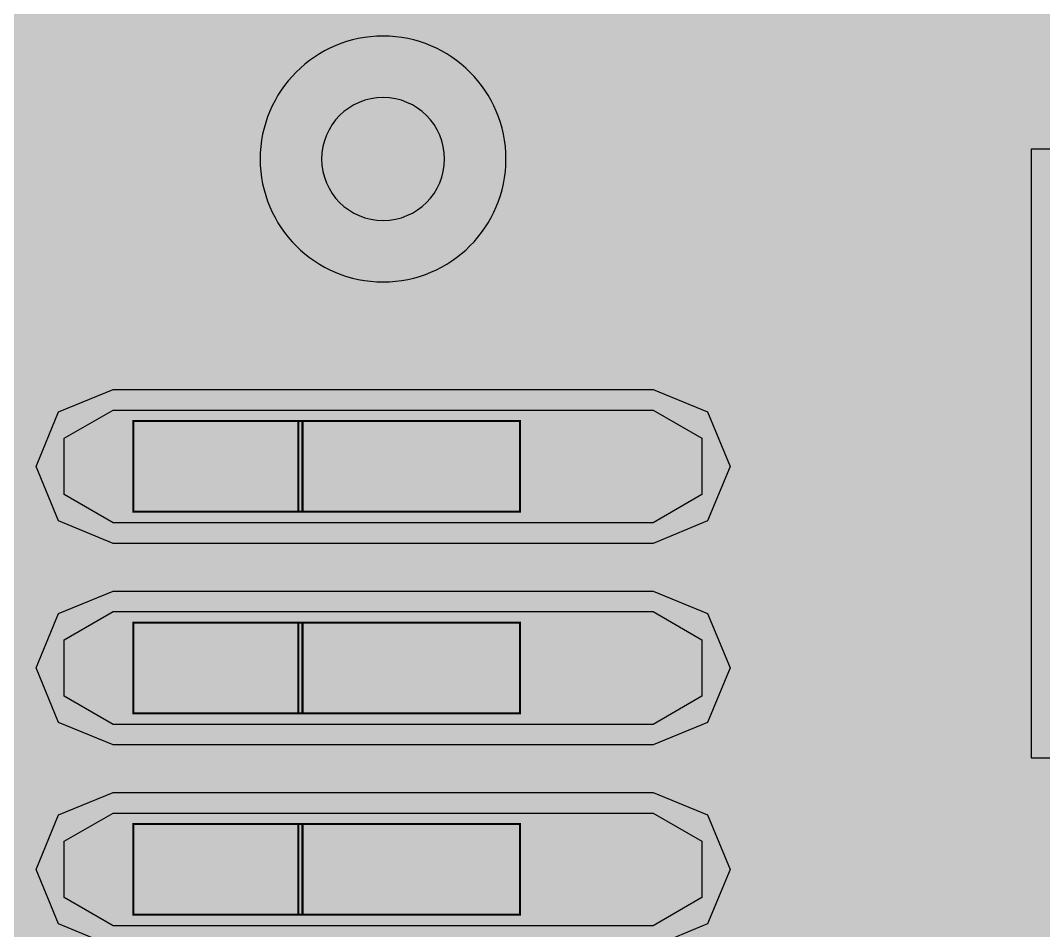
# Model space of a CAD drawing. Header units: millimetres. Extents: x 40 to 109, y -239.5 to -186.7.
# Drawn here: x 55.185 to 57.724, y -203.86 to -201.602 of the extents above; entities that cross this region are included whole.
import ezdxf

# ---------------------------------------------------------------- set-up
doc = ezdxf.new("R2010")
doc.units = ezdxf.units.MM
doc.header["$MEASUREMENT"] = 0
for name, color, linetype, true_color in [('Bottom-Layer', 7, 'Continuous', 0x0000ff), ('Component-Shape-Layer', 7, 'Continuous', 0x00cccc), ('Hole-Layer', 7, 'Continuous', 0x222222), ('Multi-Layer', 7, 'Continuous', 0xc0c0c0), ('Pin-Floating-Layer', 7, 'Continuous', 0xff99ff), ('Pin-Soldering-Layer', 7, 'Continuous', 0xcc9999), ('Top-Layer', 7, 'Continuous', 0xff0000), ('Top-Paste-Mask-Layer', 7, 'Continuous', 0x808080), ('Top-Silkscreen-Layer', 7, 'Continuous', 0xffcc00), ('Top-Solder-Mask-Layer', 7, 'Continuous', 0x800080)]:
    doc.layers.add(name, color=color, linetype=linetype, true_color=true_color)

msp = doc.modelspace()

# ---------------------------------------------------------------- hatches: boundary and pattern name
at = {"layer": 'Bottom-Layer'}
for points in [[(78.3696, -237.8943), (70.7287, -237.8943), (70.9732, -237.6804), (71.1322, -237.397), (71.1872, -237.0767), (71.1872, -236.4767), (71.0924, -236.061), (70.8265, -235.7276), (70.4423, -235.5426), (70.0159, -235.5426), (69.6317, -235.7276), (69.3659, -236.061), (69.271, -236.4767), (69.271, -237.0767), (69.3261, -237.397), (69.485, -237.6804), (69.7295, -237.8943), (42.6721, -237.8943), (42.1074, -237.82), (41.5812, -237.602), (41.1293, -237.2553), (40.7825, -236.8034), (40.5646, -236.2772), (40.4902, -235.7125), (40.4902, -195.0724), (40.5646, -194.5077), (40.7825, -193.9815), (41.1293, -193.5296), (41.5812, -193.1828), (42.1074, -192.9649), (42.6721, -192.8905), (106.2992, -192.8905), (106.8639, -192.9649), (107.3901, -193.1828), (107.842, -193.5296), (108.1888, -193.9815), (108.4067, -194.5077), (108.4811, -195.0724), (108.4811, -217.4266), (104.2734, -217.4266), (104.1363, -217.4538), (104.0201, -217.5315), (103.1894, -218.3622), (103.1117, -218.4784), (103.0845, -218.6154), (103.0845, -224.6154), (103.1117, -224.7525), (103.1894, -224.8687), (104.1264, -225.8057), (104.2426, -225.8833), (104.3796, -225.9106), (108.4576, -225.9106), (108.4811, -235.7125), (108.4067, -236.2772), (108.1888, -236.8034), (107.842, -237.2553), (107.3901, -237.602), (106.8639, -237.82), (106.2992, -237.8943), (79.3687, -237.8943), (79.6133, -237.6804), (79.7722, -237.397), (79.8273, -237.0767), (79.8273, -236.4767), (79.7324, -236.061), (79.4666, -235.7276), (79.0824, -235.5426), (78.656, -235.5426), (78.2718, -235.7276), (78.0059, -236.061), (77.911, -236.4767), (77.911, -237.0767), (77.9661, -237.397), (78.1251, -237.6804)], [(57.2771, -203.8583), (57.0915, -203.8952), (56.9341, -204.0004), (52.3902, -208.5442), (52.3902, -208.2744), (52.3422, -208.0953), (52.2111, -207.9643), (52.0321, -207.9163), (50.8321, -207.9163), (50.653, -207.9643), (50.5219, -208.0953), (50.4739, -208.2744), (50.4739, -209.7744), (50.5219, -209.9535), (50.653, -210.0846), (50.8321, -210.1326), (51.9238, -210.1326), (51.9238, -210.8245), (52.0129, -211.0609), (52.236, -211.1797), (52.236, -211.6788), (52.1548, -211.6788), (51.9758, -211.7268), (51.8447, -211.8578), (51.7967, -212.0369), (51.7967, -213.4139), (51.8447, -213.593), (51.9758, -213.7241), (52.1548, -213.7721), (53.2874, -213.7721), (53.4664, -213.7241), (53.5975, -213.593), (53.6455, -213.4139), (53.6455, -212.0369), (53.5975, -211.8578), (53.4664, -211.7268), (53.2874, -211.6788), (53.2062, -211.6788), (53.2062, -211.1365), (53.2912, -211.1709), (53.382, -211.1827), (54.082, -211.1827), (54.1866, -211.167), (54.2821, -211.1216), (54.3775, -211.167), (54.4821, -211.1827), (55.1821, -211.1827), (55.2867, -211.167), (55.3821, -211.1216), (55.4776, -211.167), (55.5822, -211.1827), (56.2822, -211.1827), (56.3867, -211.1671), (56.4821, -211.1217), (56.5775, -211.1671), (56.682, -211.1827), (57.382, -211.1827), (57.4585, -211.1744), (57.5315, -211.15), (56.9892, -211.6923), (56.4611, -211.6923), (56.282, -211.7403), (56.151, -211.8713), (56.103, -212.0504), (56.103, -212.2403), (55.6455, -212.2403), (55.6455, -212.0369), (55.5975, -211.8578), (55.4664, -211.7268), (55.2874, -211.6788), (54.1548, -211.6788), (53.9758, -211.7268), (53.8447, -211.8578), (53.7967, -212.0369), (53.7967, -213.4139), (53.8447, -213.593), (53.9758, -213.7241), (54.1548, -213.7721), (55.2874, -213.7721), (55.4664, -213.7241), (55.5975, -213.593), (55.6455, -213.4139), (55.6455, -213.2106), (56.103, -213.2106), (56.103, -213.4004), (56.151, -213.5795), (56.282, -213.7106), (56.4611, -213.7586), (57.8711, -213.7586), (58.0378, -213.7174), (58.1661, -213.6035), (58.2945, -213.7174), (58.4611, -213.7586), (59.8711, -213.7586), (60.0502, -213.7106), (60.1813, -213.5795), (60.2293, -213.4004), (60.2293, -212.0504), (60.2293, -212.048), (60.2292, -212.0456), (61.4811, -213.2975), (61.6385, -213.4026), (61.8241, -213.4396), (89.0522, -213.4396), (89.2378, -213.4026), (89.3952, -213.2975), (91.4022, -211.2905), (91.5074, -211.1331), (91.5443, -210.9474), (91.5443, -205.1054), (91.5074, -204.9198), (91.4022, -204.7624), (89.4972, -202.8574), (89.3398, -202.7522), (89.1542, -202.7153), (88.9713, -202.7153), (88.7153, -202.5669), (88.4203, -202.5447), (88.145, -202.6529), (87.9441, -202.8702), (87.8577, -203.1531), (87.903, -203.4455), (88.0709, -203.6891), (88.328, -203.8354), (88.0827, -203.9712), (87.9153, -204.1963), (87.856, -204.4704), (87.9153, -204.7445), (88.0827, -204.9696), (88.328, -205.1054), (88.1945, -205.1622), (88.0765, -205.2466), (87.3382, -204.5084), (87.1808, -204.4032), (86.9952, -204.3663), (83.9754, -204.3663), (87.1961, -201.1455), (88.0671, -201.1455), (88.3321, -201.2966), (88.6367, -201.313), (88.9165, -201.1913), (89.1121, -200.9573), (89.1823, -200.6604), (89.1121, -200.3635), (88.9165, -200.1295), (88.6367, -200.0078), (88.3321, -200.0242), (88.0671, -200.1753), (86.9952, -200.1753), (86.8095, -200.2122), (86.6521, -200.3174), (83.1112, -203.8583)], [(56.7482, -201.9456), (56.6781, -201.6487), (56.4824, -201.4147), (56.2027, -201.293), (55.898, -201.3094), (55.633, -201.4605), (55.056, -201.4605), (54.8703, -201.4974), (54.7129, -201.6026), (54.1179, -202.1976), (53.8236, -202.2782), (53.5966, -202.482), (53.4849, -202.7659), (53.512, -203.0697), (53.6723, -203.3293), (53.9319, -203.4896), (54.2357, -203.5168), (54.5196, -203.405), (54.7234, -203.178), (54.804, -202.8837), (55.2569, -202.4308), (55.633, -202.4308), (55.898, -202.5818), (56.2027, -202.5983), (56.4824, -202.4766), (56.6781, -202.2425)]]:
    msp.add_hatch(color=256, dxfattribs=at).paths.add_polyline_path(points)
at = {"layer": 'Pin-Floating-Layer'}
for points in [[(55.8851, -202.5959), (55.4651, -202.5959), (55.4651, -202.8209), (55.8851, -202.8209)], [(55.8851, -202.5959), (55.4651, -202.5959), (55.4651, -202.8209), (55.8851, -202.8209)], [(55.8851, -203.0959), (55.4651, -203.0959), (55.4651, -203.3209), (55.8851, -203.3209)], [(55.8851, -203.0959), (55.4651, -203.0959), (55.4651, -203.3209), (55.8851, -203.3209)], [(55.8851, -203.5959), (55.4651, -203.5959), (55.4651, -203.8209), (55.8851, -203.8209)], [(55.8851, -203.5959), (55.4651, -203.5959), (55.4651, -203.8209), (55.8851, -203.8209)]]:
    msp.add_hatch(color=256, dxfattribs=at).paths.add_polyline_path(points)
at = {"layer": 'Pin-Soldering-Layer'}
for points in [[(56.4251, -202.5959), (55.8751, -202.5959), (55.8751, -202.8209), (56.4251, -202.8209)], [(56.4251, -202.5959), (55.8751, -202.5959), (55.8751, -202.8209), (56.4251, -202.8209)], [(56.4251, -203.0959), (55.8751, -203.0959), (55.8751, -203.3209), (56.4251, -203.3209)], [(56.4251, -203.0959), (55.8751, -203.0959), (55.8751, -203.3209), (56.4251, -203.3209)], [(56.4251, -203.5959), (55.8751, -203.5959), (55.8751, -203.8209), (56.4251, -203.8209)], [(56.4251, -203.5959), (55.8751, -203.5959), (55.8751, -203.8209), (56.4251, -203.8209)]]:
    msp.add_hatch(color=256, dxfattribs=at).paths.add_polyline_path(points)
at = {"layer": 'Top-Layer'}
for points in [[(57.387, -200.6211), (57.387, -201.3814), (57.4281, -201.548), (57.542, -201.6764), (57.4281, -201.8048), (57.387, -201.9714), (57.387, -203.0235), (57.2508, -203.1596), (57.2292, -203.0556), (57.1859, -202.9585), (57.2532, -202.7093), (57.1868, -202.4598), (57.0044, -202.2771), (56.7551, -202.2103), (56.6931, -202.2103), (56.748, -201.9613), (56.705, -201.71), (56.5702, -201.4935), (56.5702, -201.4378)], [(55.4151, -202.8484), (55.2938, -202.7784), (55.2938, -202.6384), (55.4151, -202.5684), (56.7551, -202.5684), (56.8763, -202.6384), (56.8763, -202.7784), (56.7551, -202.8484)], [(55.4151, -203.3485), (55.2938, -203.2785), (55.2938, -203.1385), (55.4151, -203.0685), (56.7551, -203.0685), (56.8763, -203.1385), (56.8763, -203.2785), (56.7551, -203.3485)], [(55.4151, -203.8484), (55.2938, -203.7784), (55.2938, -203.6384), (55.4151, -203.5684), (56.7551, -203.5684), (56.8763, -203.6384), (56.8763, -203.7784), (56.7551, -203.8484)]]:
    msp.add_hatch(color=256, dxfattribs=at).paths.add_polyline_path(points)
at = {"layer": 'Top-Paste-Mask-Layer'}
for points in [[(55.4151, -202.8484), (55.2938, -202.7784), (55.2938, -202.6384), (55.4151, -202.5684), (56.7551, -202.5684), (56.8763, -202.6384), (56.8763, -202.7784), (56.7551, -202.8484)], [(55.4151, -203.3485), (55.2938, -203.2785), (55.2938, -203.1385), (55.4151, -203.0685), (56.7551, -203.0685), (56.8763, -203.1385), (56.8763, -203.2785), (56.7551, -203.3485)], [(55.4151, -203.8484), (55.2938, -203.7784), (55.2938, -203.6384), (55.4151, -203.5684), (56.7551, -203.5684), (56.8763, -203.6384), (56.8763, -203.7784), (56.7551, -203.8484)]]:
    msp.add_hatch(color=256, dxfattribs=at).paths.add_polyline_path(points)
at = {"layer": 'Top-Solder-Mask-Layer'}
for points in [[(59.1459, -203.4322), (57.6943, -203.4322), (57.6943, -201.9206), (59.1459, -201.9206)], [(55.4151, -202.8994), (55.28, -202.8435), (55.2241, -202.7084), (55.28, -202.5733), (55.4151, -202.5174), (56.7551, -202.5174), (56.8902, -202.5733), (56.9461, -202.7084), (56.8902, -202.8435), (56.7551, -202.8994)], [(55.4151, -203.3995), (55.28, -203.3436), (55.2241, -203.2085), (55.28, -203.0735), (55.4151, -203.0175), (56.7551, -203.0175), (56.8902, -203.0735), (56.9461, -203.2085), (56.8902, -203.3436), (56.7551, -203.3995)], [(55.4151, -203.8994), (55.28, -203.8435), (55.2241, -203.7084), (55.28, -203.5733), (55.4151, -203.5174), (56.7551, -203.5174), (56.8902, -203.5733), (56.9461, -203.7084), (56.8902, -203.8435), (56.7551, -203.8994)]]:
    msp.add_hatch(color=256, dxfattribs=at).paths.add_polyline_path(points)

# ---------------------------------------------------------------- linework, layer by layer
at = {"layer": 'Bottom-Layer'}
for points, const_width in [([(54.804, -202.8837), (55.2569, -202.4308), (55.633, -202.4308), (55.898, -202.5818), (56.2027, -202.5983), (56.4824, -202.4766), (56.6781, -202.2425), (56.7482, -201.9456), (56.6781, -201.6487), (56.4824, -201.4147), (56.2027, -201.293), (55.898, -201.3094), (55.633, -201.4605), (55.056, -201.4605)], 0.0508), ([(56.0851, -201.9456), (55.056, -201.9456)], 0.254), ([(83.1112, -203.8583), (57.2771, -203.8583), (57.0915, -203.8952), (56.9341, -204.0004), (52.3902, -208.5442)], 0.0508)]:
    msp.add_lwpolyline(points, dxfattribs=dict(at, const_width=const_width))
at = {"layer": 'Component-Shape-Layer', "const_width": 0.0508}
msp.add_lwpolyline([(52.4751, -202.2084), (55.4751, -202.2084), (55.4751, -205.2084), (52.4751, -205.2084)], close=True, dxfattribs=at)
msp.add_lwpolyline([(52.4751, -202.2084), (55.4751, -202.2084), (55.4751, -205.2084), (52.4751, -205.2084)], close=True, dxfattribs=at)
at = {"layer": 'Hole-Layer'}
msp.add_lwpolyline([(55.9326, -201.9456, 1), (56.2376, -201.9456, 1)], format="xyb", close=True, dxfattribs=at)
at = {"layer": 'Multi-Layer'}
msp.add_lwpolyline([(55.7801, -201.9456, 1), (56.3901, -201.9456, 1)], format="xyb", close=True, dxfattribs=at)
at = {"layer": 'Pin-Floating-Layer', "const_width": 0.00508}
for points in [[(55.8851, -202.5959), (55.4651, -202.5959), (55.4651, -202.8209), (55.8851, -202.8209)], [(55.8851, -202.5959), (55.4651, -202.5959), (55.4651, -202.8209), (55.8851, -202.8209)], [(55.8851, -203.0959), (55.4651, -203.0959), (55.4651, -203.3209), (55.8851, -203.3209)], [(55.8851, -203.0959), (55.4651, -203.0959), (55.4651, -203.3209), (55.8851, -203.3209)], [(55.8851, -203.5959), (55.4651, -203.5959), (55.4651, -203.8209), (55.8851, -203.8209)], [(55.8851, -203.5959), (55.4651, -203.5959), (55.4651, -203.8209), (55.8851, -203.8209)]]:
    msp.add_lwpolyline(points, close=True, dxfattribs=at)
at = {"layer": 'Pin-Soldering-Layer', "const_width": 0.00508}
for points in [[(56.4251, -202.5959), (55.8751, -202.5959), (55.8751, -202.8209), (56.4251, -202.8209)], [(56.4251, -202.5959), (55.8751, -202.5959), (55.8751, -202.8209), (56.4251, -202.8209)], [(56.4251, -203.0959), (55.8751, -203.0959), (55.8751, -203.3209), (56.4251, -203.3209)], [(56.4251, -203.0959), (55.8751, -203.0959), (55.8751, -203.3209), (56.4251, -203.3209)], [(56.4251, -203.5959), (55.8751, -203.5959), (55.8751, -203.8209), (56.4251, -203.8209)], [(56.4251, -203.5959), (55.8751, -203.5959), (55.8751, -203.8209), (56.4251, -203.8209)]]:
    msp.add_lwpolyline(points, close=True, dxfattribs=at)
at = {"layer": 'Top-Layer', "const_width": 0.254}
for points in [[(58.9857, -197.6124), (54.8641, -201.734)], [(56.0851, -201.2369), (56.0851, -201.9456)], [(56.0851, -201.9456), (56.0851, -202.7084)], [(58.4201, -202.6764), (57.3881, -203.7084)], [(54.8641, -202.75), (55.3145, -203.2004)], [(56.0851, -203.2085), (54.729, -203.2085)], [(55.3145, -203.2004), (56.077, -203.2004)], [(56.077, -203.2004), (56.0851, -203.2085)], [(57.3881, -203.7084), (56.0851, -203.7084)]]:
    msp.add_lwpolyline(points, dxfattribs=at)
at = {"layer": 'Top-Layer', "const_width": 0.0508}
msp.add_lwpolyline([(57.387, -200.6211), (57.387, -201.3814), (57.4281, -201.548), (57.542, -201.6764), (57.4281, -201.8048), (57.387, -201.9714), (57.387, -203.0235), (57.2508, -203.1596), (57.2292, -203.0556), (57.1859, -202.9585), (57.2532, -202.7093), (57.1868, -202.4598), (57.0044, -202.2771), (56.7551, -202.2103), (56.6931, -202.2103), (56.748, -201.9613), (56.705, -201.71), (56.5702, -201.4935), (56.5702, -201.4378)], close=True, dxfattribs=at)
at = {"layer": 'Top-Layer'}
for points in [[(55.4151, -202.8484), (55.2938, -202.7784), (55.2938, -202.6384), (55.4151, -202.5684), (56.7551, -202.5684), (56.8763, -202.6384), (56.8763, -202.7784), (56.7551, -202.8484)], [(55.4151, -203.3485), (55.2938, -203.2785), (55.2938, -203.1385), (55.4151, -203.0685), (56.7551, -203.0685), (56.8763, -203.1385), (56.8763, -203.2785), (56.7551, -203.3485)], [(55.4151, -203.8484), (55.2938, -203.7784), (55.2938, -203.6384), (55.4151, -203.5684), (56.7551, -203.5684), (56.8763, -203.6384), (56.8763, -203.7784), (56.7551, -203.8484)]]:
    msp.add_lwpolyline(points, close=True, dxfattribs=at)
at = {"layer": 'Top-Paste-Mask-Layer'}
for points in [[(55.4151, -202.8484), (55.2938, -202.7784), (55.2938, -202.6384), (55.4151, -202.5684), (56.7551, -202.5684), (56.8763, -202.6384), (56.8763, -202.7784), (56.7551, -202.8484)], [(55.4151, -203.3485), (55.2938, -203.2785), (55.2938, -203.1385), (55.4151, -203.0685), (56.7551, -203.0685), (56.8763, -203.1385), (56.8763, -203.2785), (56.7551, -203.3485)], [(55.4151, -203.8484), (55.2938, -203.7784), (55.2938, -203.6384), (55.4151, -203.5684), (56.7551, -203.5684), (56.8763, -203.6384), (56.8763, -203.7784), (56.7551, -203.8484)]]:
    msp.add_lwpolyline(points, close=True, dxfattribs=at)
at = {"layer": 'Top-Silkscreen-Layer', "const_width": 0.1524}
for points in [[(57.5165, -203.4876), (57.5165, -202.0776)], [(57.5165, -203.4876), (57.5165, -202.0776)], [(59.1713, -203.64), (57.6689, -203.64)], [(59.1713, -203.64), (57.6689, -203.64)]]:
    msp.add_lwpolyline(points, dxfattribs=at)
msp.add_lwpolyline([(57.6689, -203.64, -0.414), (57.5165, -203.4876)], format="xyb", dxfattribs=at)
msp.add_lwpolyline([(57.6689, -203.64, -0.414), (57.5165, -203.4876)], format="xyb", dxfattribs=at)
at = {"layer": 'Top-Solder-Mask-Layer'}
for points in [[(59.1459, -203.4322), (57.6943, -203.4322), (57.6943, -201.9206), (59.1459, -201.9206)], [(55.4151, -202.8994), (55.28, -202.8435), (55.2241, -202.7084), (55.28, -202.5733), (55.4151, -202.5174), (56.7551, -202.5174), (56.8902, -202.5733), (56.9461, -202.7084), (56.8902, -202.8435), (56.7551, -202.8994)], [(55.4151, -203.3995), (55.28, -203.3436), (55.2241, -203.2085), (55.28, -203.0735), (55.4151, -203.0175), (56.7551, -203.0175), (56.8902, -203.0735), (56.9461, -203.2085), (56.8902, -203.3436), (56.7551, -203.3995)], [(55.4151, -203.8994), (55.28, -203.8435), (55.2241, -203.7084), (55.28, -203.5733), (55.4151, -203.5174), (56.7551, -203.5174), (56.8902, -203.5733), (56.9461, -203.7084), (56.8902, -203.8435), (56.7551, -203.8994)]]:
    msp.add_lwpolyline(points, close=True, dxfattribs=at)

doc.saveas('drawing.dxf')
